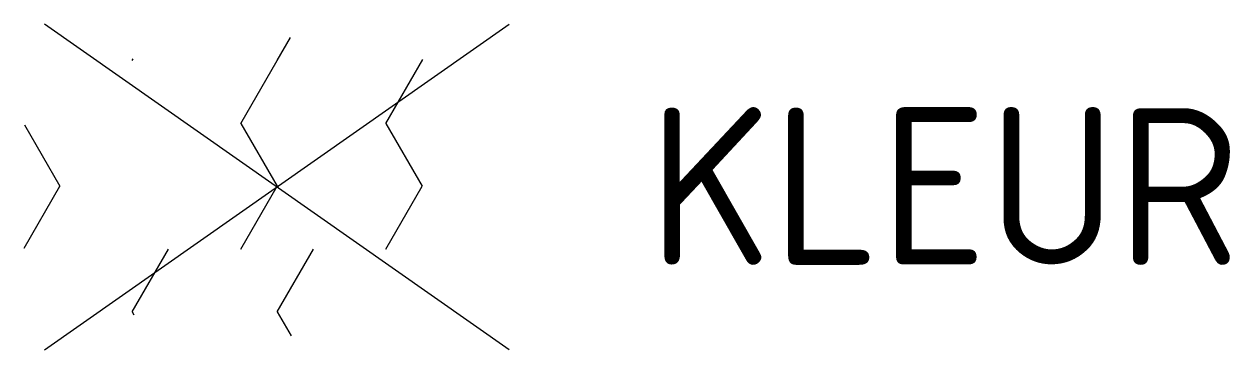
# Model space of a CAD drawing. Extents: x -2.9 to 10.9, y -1.9 to 1.9.
import ezdxf
from ezdxf.enums import TextEntityAlignment as Align

# ---------------------------------------------------------------- set-up
doc = ezdxf.new("R2010")
doc.units = 0
doc.styles.add('NLCS-ISO', font='NLCS-ISO.ttf')

msp = doc.modelspace()

# ---------------------------------------------------------------- linework, layer by layer
for p, q in [((-2.662, -1.864), (2.662, 1.864)), ((2.662, -1.864), (-2.662, 1.864)), ((0.004, 1.447), (0.158, 1.712)), ((-1.656, 1.447), (-1.644, 1.467)), ((-0.411, 0.728), (0.004, 1.447)), ((1.249, 0.728), (1.671, 1.459)), ((-2.891, 0.711), (-2.486, 0.009)), ((-0.411, 0.728), (0.004, 0.009)), ((1.249, 0.728), (1.664, 0.009)), ((-2.895, -0.699), (-2.486, 0.009)), ((-0.411, -0.71), (0.004, 0.009)), ((1.249, -0.71), (1.664, 0.009)), ((-1.656, -1.429), (-1.241, -0.71)), ((0.004, -1.429), (0.419, -0.71)), ((-1.656, -1.429), (-1.637, -1.462)), ((0.004, -1.429), (0.163, -1.705))]:
    msp.add_line(p, q)

# ---------------------------------------------------------------- texts
at = {"style": 'NLCS-ISO'}
msp.add_attdef('KLEUR', text='', height=1.8, dxfattribs=at).set_placement((4.254, 0.009), align=Align.MIDDLE_LEFT)

doc.saveas('drawing.dxf')
